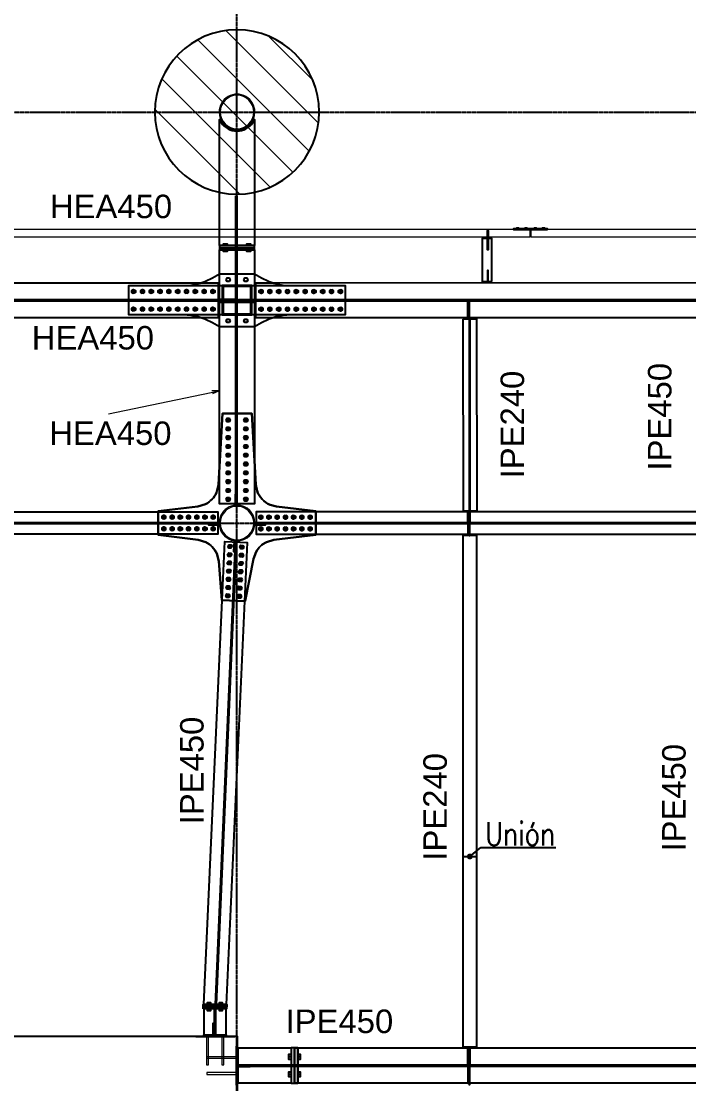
# Model space of a CAD drawing. Header units: millimetres. Extents: x -12345 to 95575, y -10691 to 31862.
# Drawn here: x 66163 to 71847, y 17225 to 26273 of the extents above; entities that cross this region are included whole.
import ezdxf
from ezdxf.enums import TextEntityAlignment as Align

# ---------------------------------------------------------------- set-up
doc = ezdxf.new("R2010")
doc.units = ezdxf.units.MM
doc.header["$LTSCALE"] = 0.9
doc.linetypes.add('DXK_LINE_DOT3', pattern=[5.9187, 2.979, -0.9799, 0.9799, -0.9799])
doc.layers.get('0').update_dxf_attribs({"color": 255})
for name, color, linetype, lineweight in [('0-1', 7, 'Continuous', 5), ('E_COLUMNAS', 1, 'Continuous', 18), ('E_COLUMNAS-1', 1, 'Continuous', 25), ('E_TEXTO', 3, 'Continuous', 9), ('HCB_VARILLA', 5, 'Continuous', 15), ('TUBO-REDONDO', 1, 'Continuous', 9)]:
    doc.layers.add(name, color=color, linetype=linetype, lineweight=lineweight)
for name, color, linetype in [('HCB-EJES', 1, 'Continuous'), ('HCB-PLATINAS', 3, 'Continuous'), ('HCB_ALMA', 252, 'Continuous'), ('HCB_PANTALLAS', 6, 'Continuous'), ('HCB_VIGAS', 4, 'Continuous'), ('UNIÒN', 6, 'Continuous')]:
    doc.layers.add(name, color=color, linetype=linetype)
doc.styles.add('CNI_COTAS', font='romans.shx', dxfattribs={"width": 0.8})
doc.styles.add('VERDANA', font='arial.ttf')
doc.dimstyles.new('UNIÒN', dxfattribs={"dimscale": 0, "dimtxt": 200, "dimasz": 60, "dimexe": 4, "dimexo": 4, "dimgap": 15, "dimtad": 1, "dimdec": 0, "dimzin": 4, "dimdsep": 46, "dimtxsty": 'CNI_COTAS', "dimcen": -0.09, "dimclrd": 6, "dimclrt": 3, "dimadec": 0, "dimazin": 0, "dimtfac": 1, "dimtdec": 0, "dimtmove": 2, "dimatfit": 0, "dimfxl": 0.05, "dimtolj": 1, "dimtzin": 0, "dimarcsym": 0})

msp = doc.modelspace()

# ---------------------------------------------------------------- hatches: boundary and pattern name
at = {"layer": 'E_COLUMNAS'}
h = msp.add_hatch(dxfattribs=at)
h.set_pattern_fill('FP_1', color=256, scale=1000, style=0, pattern_type=2)
h.set_pattern_definition([(135, (82662.1, -140662.42), (-159.09903, -159.09903), [])])
h.paths.add_polyline_path([(68000, 24800), (68091.4, 24806), (68181.2, 24823.9), (68267.9, 24853.3), (68350, 24893.8), (68426.1, 24944.7), (68495, 25005), (68555.3, 25073.9), (68606.2, 25150), (68646.7, 25232.1), (68676.1, 25318.8), (68694, 25408.6), (68700, 25500), (68694, 25591.4), (68676.1, 25681.2), (68646.7, 25767.9), (68606.2, 25850), (68555.3, 25926.1), (68495, 25995), (68426.1, 26055.3), (68350, 26106.2), (68267.9, 26146.7), (68181.2, 26176.1), (68091.4, 26194), (68000, 26200), (67908.6, 26194), (67818.8, 26176.1), (67732.1, 26146.7), (67650, 26106.2), (67573.9, 26055.3), (67505, 25995), (67444.7, 25926.1), (67393.8, 25850), (67353.3, 25767.9), (67323.9, 25681.2), (67306, 25591.4), (67300, 25500), (67306, 25408.6), (67323.9, 25318.8), (67353.3, 25232.1), (67393.8, 25150), (67444.7, 25073.9), (67505, 25005), (67573.9, 24944.7), (67650, 24893.8), (67732.1, 24853.3), (67818.8, 24823.9), (67912.6, 24805.7)])
at = {"layer": 'E_COLUMNAS-1'}
h = msp.add_hatch(dxfattribs=at)
h.set_pattern_fill('ANSI31', color=256, scale=20, style=0)
h.set_pattern_definition([(45, (-13332.36, -5955.66), (-44.90128, 44.90128), [])])
h.paths.add_polyline_path([(68125, 24022.4), (67875, 24022.4), (67875, 23772.4), (68125, 23772.4)])
h.paths.add_polyline_path([(67883, 23780.4), (67883, 24014.4), (68117, 24014.4), (68117, 23780.4)])

# ---------------------------------------------------------------- linework, layer by layer
at = {"color": 1, "linetype": 'Continuous'}
for centre, radius, start, end in [((67120, 23971.9), 11.5, 18, 198), ((67120, 23971.9), 10, 90, 270), ((67120, 23971.9), 10, 270, 90), ((67195, 23971.9), 11.5, 18, 198), ((67195, 23971.9), 10, 90, 270), ((67195, 23971.9), 10, 270, 90), ((67270, 23971.9), 11.5, 18, 198), ((67270, 23971.9), 10, 90, 270), ((67270, 23971.9), 10, 270, 90), ((67345, 23971.9), 11.5, 18, 198), ((67345, 23971.9), 10, 90, 270), ((67345, 23971.9), 10, 270, 90), ((67420, 23971.9), 11.5, 18, 198), ((67420, 23971.9), 10, 90, 270), ((67420, 23971.9), 10, 270, 90), ((67495, 23971.9), 11.5, 18, 198), ((67495, 23971.9), 10, 90, 270), ((67495, 23971.9), 10, 270, 90), ((67570, 23971.9), 11.5, 18, 198), ((67570, 23971.9), 10, 90, 270), ((67570, 23971.9), 10, 270, 90), ((67645, 23971.9), 11.5, 18, 198), ((67645, 23971.9), 10, 90, 270), ((67645, 23971.9), 10, 270, 90), ((67720, 23971.9), 11.5, 18, 198), ((67720, 23971.9), 10, 90, 270), ((67720, 23971.9), 10, 270, 90), ((67795, 23971.9), 11.5, 18, 198), ((67795, 23971.9), 10, 90, 270), ((67795, 23971.9), 10, 270, 90), ((68205, 23971.9), 11.5, 18, 198), ((68205, 23971.9), 10, 90, 270), ((68205, 23971.9), 10, 270, 90), ((68280, 23971.9), 11.5, 18, 198), ((68280, 23971.9), 10, 90, 270), ((68280, 23971.9), 10, 270, 90), ((68355, 23971.9), 11.5, 18, 198), ((68355, 23971.9), 10, 90, 270), ((68355, 23971.9), 10, 270, 90), ((68430, 23971.9), 11.5, 18, 198), ((68430, 23971.9), 10, 90, 270), ((68430, 23971.9), 10, 270, 90), ((68505, 23971.9), 11.5, 18, 198), ((68505, 23971.9), 10, 90, 270), ((68505, 23971.9), 10, 270, 90), ((68580, 23971.9), 11.5, 18, 198), ((68580, 23971.9), 10, 90, 270), ((68580, 23971.9), 10, 270, 90), ((68655, 23971.9), 11.5, 18, 198), ((68655, 23971.9), 10, 90, 270), ((68655, 23971.9), 10, 270, 90), ((68730, 23971.9), 11.5, 18, 198), ((68730, 23971.9), 10, 90, 270), ((68730, 23971.9), 10, 270, 90), ((68805, 23971.9), 11.5, 18, 198), ((68805, 23971.9), 10, 90, 270), ((68805, 23971.9), 10, 270, 90), ((68880, 23971.9), 11.5, 18, 198), ((68880, 23971.9), 10, 90, 270), ((68880, 23971.9), 10, 270, 90), ((67120, 23971.9), 11.5, 198, 18), ((67195, 23971.9), 11.5, 198, 18), ((67270, 23971.9), 11.5, 198, 18), ((67345, 23971.9), 11.5, 198, 18), ((67420, 23971.9), 11.5, 198, 18), ((67495, 23971.9), 11.5, 198, 18), ((67570, 23971.9), 11.5, 198, 18), ((67645, 23971.9), 11.5, 198, 18), ((67720, 23971.9), 11.5, 198, 18), ((67795, 23971.9), 11.5, 198, 18), ((68205, 23971.9), 11.5, 198, 18), ((68280, 23971.9), 11.5, 198, 18), ((68355, 23971.9), 11.5, 198, 18), ((68430, 23971.9), 11.5, 198, 18), ((68505, 23971.9), 11.5, 198, 18), ((68580, 23971.9), 11.5, 198, 18), ((68655, 23971.9), 11.5, 198, 18), ((68730, 23971.9), 11.5, 198, 18), ((68805, 23971.9), 11.5, 198, 18), ((68880, 23971.9), 11.5, 198, 18), ((67120, 23821.9), 11.5, 18, 198), ((67120, 23821.9), 11.5, 198, 18), ((67120, 23821.9), 10, 90, 270), ((67120, 23821.9), 10, 270, 90), ((67195, 23821.9), 11.5, 18, 198), ((67195, 23821.9), 11.5, 198, 18), ((67195, 23821.9), 10, 90, 270), ((67195, 23821.9), 10, 270, 90), ((67270, 23821.9), 11.5, 18, 198), ((67270, 23821.9), 11.5, 198, 18), ((67270, 23821.9), 10, 90, 270), ((67270, 23821.9), 10, 270, 90), ((67345, 23821.9), 11.5, 18, 198), ((67345, 23821.9), 11.5, 198, 18), ((67345, 23821.9), 10, 90, 270), ((67345, 23821.9), 10, 270, 90), ((67420, 23821.9), 11.5, 18, 198), ((67420, 23821.9), 11.5, 198, 18), ((67420, 23821.9), 10, 90, 270), ((67420, 23821.9), 10, 270, 90), ((67495, 23821.9), 11.5, 18, 198), ((67495, 23821.9), 11.5, 198, 18), ((67495, 23821.9), 10, 90, 270), ((67495, 23821.9), 10, 270, 90), ((67570, 23821.9), 11.5, 18, 198), ((67570, 23821.9), 11.5, 198, 18), ((67570, 23821.9), 10, 90, 270), ((67570, 23821.9), 10, 270, 90), ((67645, 23821.9), 11.5, 18, 198), ((67645, 23821.9), 11.5, 198, 18), ((67645, 23821.9), 10, 90, 270), ((67645, 23821.9), 10, 270, 90), ((67720, 23821.9), 11.5, 18, 198), ((67720, 23821.9), 11.5, 198, 18), ((67720, 23821.9), 10, 90, 270), ((67720, 23821.9), 10, 270, 90), ((67795, 23821.9), 11.5, 18, 198), ((67795, 23821.9), 11.5, 198, 18), ((67795, 23821.9), 10, 90, 270), ((67795, 23821.9), 10, 270, 90), ((68205, 23821.9), 11.5, 18, 198), ((68205, 23821.9), 11.5, 198, 18), ((68205, 23821.9), 10, 90, 270), ((68205, 23821.9), 10, 270, 90), ((68280, 23821.9), 11.5, 18, 198), ((68280, 23821.9), 11.5, 198, 18), ((68280, 23821.9), 10, 90, 270), ((68280, 23821.9), 10, 270, 90), ((68355, 23821.9), 11.5, 18, 198), ((68355, 23821.9), 11.5, 198, 18), ((68355, 23821.9), 10, 90, 270), ((68355, 23821.9), 10, 270, 90), ((68430, 23821.9), 11.5, 18, 198), ((68430, 23821.9), 11.5, 198, 18), ((68430, 23821.9), 10, 90, 270), ((68430, 23821.9), 10, 270, 90), ((68505, 23821.9), 11.5, 18, 198), ((68505, 23821.9), 11.5, 198, 18), ((68505, 23821.9), 10, 90, 270), ((68505, 23821.9), 10, 270, 90), ((68580, 23821.9), 11.5, 18, 198), ((68580, 23821.9), 11.5, 198, 18), ((68580, 23821.9), 10, 90, 270), ((68580, 23821.9), 10, 270, 90), ((68655, 23821.9), 11.5, 18, 198), ((68655, 23821.9), 11.5, 198, 18), ((68655, 23821.9), 10, 90, 270), ((68655, 23821.9), 10, 270, 90), ((68730, 23821.9), 11.5, 18, 198), ((68730, 23821.9), 11.5, 198, 18), ((68730, 23821.9), 10, 90, 270), ((68730, 23821.9), 10, 270, 90), ((68805, 23821.9), 11.5, 18, 198), ((68805, 23821.9), 11.5, 198, 18), ((68805, 23821.9), 10, 90, 270), ((68805, 23821.9), 10, 270, 90), ((68880, 23821.9), 11.5, 18, 198), ((68880, 23821.9), 11.5, 198, 18), ((68880, 23821.9), 10, 90, 270), ((68880, 23821.9), 10, 270, 90), ((67925, 22877.4), 11.5, 107.99998, 287.99998), ((67925, 22802.4), 11.5, 107.99998, 287.99998), ((67925, 22877.4), 10, 359.99998, 179.99998), ((67925, 22877.4), 10, 179.99998, 359.99998), ((67925, 22802.4), 10, 359.99998, 179.99998), ((67925, 22802.4), 10, 179.99998, 359.99998), ((67925, 22877.4), 11.5, 287.99998, 107.99998), ((67925, 22802.4), 11.5, 287.99998, 107.99998), ((68075, 22877.4), 11.5, 107.99998, 287.99998), ((68075, 22802.4), 11.5, 107.99998, 287.99998), ((68075, 22877.4), 10, 359.99998, 179.99998), ((68075, 22877.4), 10, 179.99998, 359.99998), ((68075, 22802.4), 10, 359.99998, 179.99998), ((68075, 22802.4), 10, 179.99998, 359.99998), ((68075, 22877.4), 11.5, 287.99998, 107.99998), ((68075, 22802.4), 11.5, 287.99998, 107.99998), ((67925, 22727.4), 11.5, 107.99998, 287.99998), ((67925, 22727.4), 10, 359.99998, 179.99998), ((67925, 22727.4), 10, 179.99998, 359.99998), ((67925, 22727.4), 11.5, 287.99998, 107.99998), ((68075, 22727.4), 11.5, 107.99998, 287.99998), ((68075, 22727.4), 10, 359.99998, 179.99998), ((68075, 22727.4), 10, 179.99998, 359.99998), ((68075, 22727.4), 11.5, 287.99998, 107.99998), ((67925, 22652.4), 11.5, 107.99998, 287.99998), ((67925, 22652.4), 10, 359.99998, 179.99998), ((67925, 22652.4), 10, 179.99998, 359.99998), ((67925, 22652.4), 11.5, 287.99998, 107.99998), ((68075, 22652.4), 11.5, 107.99998, 287.99998), ((68075, 22652.4), 10, 359.99998, 179.99998), ((68075, 22652.4), 10, 179.99998, 359.99998), ((68075, 22652.4), 11.5, 287.99998, 107.99998), ((67925, 22577.4), 11.5, 107.99998, 287.99998), ((67925, 22577.4), 10, 359.99998, 179.99998), ((67925, 22577.4), 10, 179.99998, 359.99998), ((67925, 22577.4), 11.5, 287.99998, 107.99998), ((68075, 22577.4), 11.5, 107.99998, 287.99998), ((68075, 22577.4), 10, 359.99998, 179.99998), ((68075, 22577.4), 10, 179.99998, 359.99998), ((68075, 22577.4), 11.5, 287.99998, 107.99998), ((67925, 22502.4), 11.5, 107.99998, 287.99998), ((67925, 22502.4), 10, 359.99998, 179.99998), ((67925, 22502.4), 10, 179.99998, 359.99998), ((67925, 22502.4), 11.5, 287.99998, 107.99998), ((68075, 22502.4), 11.5, 107.99998, 287.99998), ((68075, 22502.4), 10, 359.99998, 179.99998), ((68075, 22502.4), 10, 179.99998, 359.99998), ((68075, 22502.4), 11.5, 287.99998, 107.99998), ((67925, 22427.4), 11.5, 107.99998, 287.99998), ((67925, 22352.4), 11.5, 107.99998, 287.99998), ((67925, 22427.4), 10, 359.99998, 179.99998), ((67925, 22427.4), 10, 179.99998, 359.99998), ((67925, 22352.4), 10, 359.99998, 179.99998), ((67925, 22352.4), 10, 179.99998, 359.99998), ((67925, 22427.4), 11.5, 287.99998, 107.99998), ((67925, 22352.4), 11.5, 287.99998, 107.99998), ((68075, 22427.4), 11.5, 107.99998, 287.99998), ((68075, 22352.4), 11.5, 107.99998, 287.99998), ((68075, 22427.4), 10, 359.99998, 179.99998), ((68075, 22427.4), 10, 179.99998, 359.99998), ((68075, 22352.4), 10, 359.99998, 179.99998), ((68075, 22352.4), 10, 179.99998, 359.99998), ((68075, 22427.4), 11.5, 287.99998, 107.99998), ((68075, 22352.4), 11.5, 287.99998, 107.99998), ((67925, 22277.4), 11.5, 107.99998, 287.99998), ((67925, 22277.4), 10, 359.99998, 179.99998), ((67925, 22277.4), 10, 179.99998, 359.99998), ((67925, 22277.4), 11.5, 287.99998, 107.99998), ((68075, 22277.4), 11.5, 107.99998, 287.99998), ((68075, 22277.4), 10, 359.99998, 179.99998), ((68075, 22277.4), 10, 179.99998, 359.99998), ((68075, 22277.4), 11.5, 287.99998, 107.99998), ((67925, 22202.4), 11.5, 107.99998, 287.99998), ((67925, 22202.4), 10, 359.99998, 179.99998), ((67925, 22202.4), 10, 179.99998, 359.99998), ((67925, 22202.4), 11.5, 287.99998, 107.99998), ((68075, 22202.4), 11.5, 107.99998, 287.99998), ((68075, 22202.4), 10, 359.99998, 179.99998), ((68075, 22202.4), 10, 179.99998, 359.99998), ((68075, 22202.4), 11.5, 287.99998, 107.99998), ((67377.5, 22049.9), 11.5, 18, 198), ((67377.5, 22049.9), 11.5, 198, 18), ((67377.5, 22049.9), 10, 90, 270), ((67377.5, 22049.9), 10, 270, 90), ((67447.5, 22049.9), 11.5, 18, 198), ((67447.5, 22049.9), 11.5, 198, 18), ((67447.5, 22049.9), 10, 90, 270), ((67447.5, 22049.9), 10, 270, 90), ((67517.5, 22049.9), 11.5, 18, 198), ((67517.5, 22049.9), 11.5, 198, 18), ((67517.5, 22049.9), 10, 90, 270), ((67517.5, 22049.9), 10, 270, 90), ((67587.5, 22049.9), 11.5, 18, 198), ((67587.5, 22049.9), 11.5, 198, 18), ((67587.5, 22049.9), 10, 90, 270), ((67587.5, 22049.9), 10, 270, 90), ((67657.5, 22049.9), 11.5, 18, 198), ((67657.5, 22049.9), 11.5, 198, 18), ((67657.5, 22049.9), 10, 90, 270), ((67657.5, 22049.9), 10, 270, 90), ((67727.5, 22049.9), 11.5, 18, 198), ((67727.5, 22049.9), 11.5, 198, 18), ((67727.5, 22049.9), 10, 90, 270), ((67727.5, 22049.9), 10, 270, 90), ((67797.5, 22049.9), 11.5, 18, 198), ((67797.5, 22049.9), 11.5, 198, 18), ((67797.5, 22049.9), 10, 90, 270), ((67797.5, 22049.9), 10, 270, 90), ((68202.5, 22050), 11.5, 18, 198), ((68202.5, 22050), 11.5, 198, 18), ((68202.5, 22050), 10, 90, 270), ((68202.5, 22050), 10, 270, 90), ((68272.5, 22050), 11.5, 18, 198), ((68272.5, 22050), 11.5, 198, 18), ((68272.5, 22050), 10, 90, 270), ((68272.5, 22050), 10, 270, 90), ((68342.5, 22050), 11.5, 18, 198), ((68342.5, 22050), 11.5, 198, 18), ((68342.5, 22050), 10, 90, 270), ((68342.5, 22050), 10, 270, 90), ((68412.5, 22050), 11.5, 18, 198), ((68412.5, 22050), 11.5, 198, 18), ((68412.5, 22050), 10, 90, 270), ((68412.5, 22050), 10, 270, 90), ((68482.5, 22050), 11.5, 18, 198), ((68482.5, 22050), 11.5, 198, 18), ((68482.5, 22050), 10, 90, 270), ((68482.5, 22050), 10, 270, 90), ((68552.5, 22050), 11.5, 18, 198), ((68552.5, 22050), 11.5, 198, 18), ((68552.5, 22050), 10, 90, 270), ((68552.5, 22050), 10, 270, 90), ((68622.5, 22050), 11.5, 18, 198), ((68622.5, 22050), 11.5, 198, 18), ((68622.5, 22050), 10, 90, 270), ((68622.5, 22050), 10, 270, 90), ((67377.5, 21949.9), 11.5, 18, 198), ((67377.5, 21949.9), 11.5, 198, 18), ((67377.5, 21949.9), 10, 90, 270), ((67377.5, 21949.9), 10, 270, 90), ((67447.5, 21949.9), 11.5, 18, 198), ((67447.5, 21949.9), 11.5, 198, 18), ((67447.5, 21949.9), 10, 90, 270), ((67447.5, 21949.9), 10, 270, 90), ((67517.5, 21949.9), 11.5, 18, 198), ((67517.5, 21949.9), 11.5, 198, 18), ((67517.5, 21949.9), 10, 90, 270), ((67517.5, 21949.9), 10, 270, 90), ((67587.5, 21949.9), 11.5, 18, 198), ((67587.5, 21949.9), 11.5, 198, 18), ((67587.5, 21949.9), 10, 90, 270), ((67587.5, 21949.9), 10, 270, 90), ((67657.5, 21949.9), 11.5, 18, 198), ((67657.5, 21949.9), 11.5, 198, 18), ((67657.5, 21949.9), 10, 90, 270), ((67657.5, 21949.9), 10, 270, 90), ((67727.5, 21949.9), 11.5, 18, 198), ((67727.5, 21949.9), 11.5, 198, 18), ((67727.5, 21949.9), 10, 90, 270), ((67727.5, 21949.9), 10, 270, 90), ((67797.5, 21949.9), 11.5, 18, 198), ((67797.5, 21949.9), 11.5, 198, 18), ((67797.5, 21949.9), 10, 90, 270), ((67797.5, 21949.9), 10, 270, 90), ((68202.5, 21950), 11.5, 18, 198), ((68202.5, 21950), 11.5, 198, 18), ((68202.5, 21950), 10, 90, 270), ((68202.5, 21950), 10, 270, 90), ((68272.5, 21950), 11.5, 18, 198), ((68272.5, 21950), 11.5, 198, 18), ((68272.5, 21950), 10, 90, 270), ((68272.5, 21950), 10, 270, 90), ((68342.5, 21950), 11.5, 18, 198), ((68342.5, 21950), 11.5, 198, 18), ((68342.5, 21950), 10, 90, 270), ((68342.5, 21950), 10, 270, 90), ((68412.5, 21950), 11.5, 18, 198), ((68412.5, 21950), 11.5, 198, 18), ((68412.5, 21950), 10, 90, 270), ((68412.5, 21950), 10, 270, 90), ((68482.5, 21950), 11.5, 18, 198), ((68482.5, 21950), 11.5, 198, 18), ((68482.5, 21950), 10, 90, 270), ((68482.5, 21950), 10, 270, 90), ((68552.5, 21950), 11.5, 18, 198), ((68552.5, 21950), 11.5, 198, 18), ((68552.5, 21950), 10, 90, 270), ((68552.5, 21950), 10, 270, 90), ((68622.5, 21950), 11.5, 18, 198), ((68622.5, 21950), 11.5, 198, 18), ((68622.5, 21950), 10, 90, 270), ((68622.5, 21950), 10, 270, 90), ((67940.8, 21800), 11, 105.37381, 285.37381), ((67940.8, 21800), 10, 357.37381, 177.37381), ((67940.8, 21800), 11, 285.37381, 105.37381), ((68040.7, 21795.5), 11, 105.37381, 285.37381), ((68040.7, 21795.5), 11, 285.37381, 105.37381), ((67937.6, 21730.1), 11, 105.37381, 285.37381), ((67937.6, 21730.1), 10, 357.37381, 177.37381), ((67937.6, 21730.1), 10, 177.37381, 357.37381), ((67940.8, 21800), 10, 177.37381, 357.37381), ((67937.6, 21730.1), 11, 285.37381, 105.37381), ((68037.5, 21725.5), 11, 105.37381, 285.37381), ((68037.5, 21725.5), 10, 357.37381, 177.37381), ((68037.5, 21725.5), 10, 177.37381, 357.37381), ((68040.7, 21795.5), 10, 357.37381, 177.37381), ((68040.7, 21795.5), 10, 177.37381, 357.37381), ((68037.5, 21725.5), 11, 285.37381, 105.37381), ((67934.4, 21660.2), 11, 105.37381, 285.37381), ((67934.4, 21660.2), 10, 357.37381, 177.37381), ((67934.4, 21660.2), 10, 177.37381, 357.37381), ((67934.4, 21660.2), 11, 285.37381, 105.37381), ((68034.3, 21655.6), 11, 105.37381, 285.37381), ((68034.3, 21655.6), 10, 357.37381, 177.37381), ((68034.3, 21655.6), 10, 177.37381, 357.37381), ((68034.3, 21655.6), 11, 285.37381, 105.37381), ((67931.2, 21590.3), 11, 105.37381, 285.37381), ((67931.2, 21590.3), 10, 357.37381, 177.37381), ((67931.2, 21590.3), 10, 177.37381, 357.37381), ((67931.2, 21590.3), 11, 285.37381, 105.37381), ((68031.1, 21585.7), 11, 105.37381, 285.37381), ((68031.1, 21585.7), 10, 357.37381, 177.37381), ((68031.1, 21585.7), 10, 177.37381, 357.37381), ((68031.1, 21585.7), 11, 285.37381, 105.37381), ((67924.8, 21450.4), 11, 105.37381, 285.37381), ((67924.8, 21450.4), 10, 357.37381, 177.37381), ((67924.8, 21450.4), 10, 177.37381, 357.37381), ((67928, 21520.3), 11, 105.37381, 285.37381), ((67928, 21520.3), 10, 357.37381, 177.37381), ((67928, 21520.3), 10, 177.37381, 357.37381), ((67924.8, 21450.4), 11, 285.37381, 105.37381), ((67928, 21520.3), 11, 285.37381, 105.37381), ((68024.7, 21445.8), 11, 105.37381, 285.37381), ((68024.7, 21445.8), 10, 357.37381, 177.37381), ((68024.7, 21445.8), 10, 177.37381, 357.37381), ((68027.9, 21515.8), 11, 105.37381, 285.37381), ((68027.9, 21515.8), 10, 357.37381, 177.37381), ((68027.9, 21515.8), 10, 177.37381, 357.37381), ((68024.7, 21445.8), 11, 285.37381, 105.37381), ((68027.9, 21515.8), 11, 285.37381, 105.37381), ((67921.6, 21380.5), 11, 105.37381, 285.37381), ((67921.6, 21380.5), 10, 357.37381, 177.37381), ((67921.6, 21380.5), 10, 177.37381, 357.37381), ((67921.6, 21380.5), 11, 285.37381, 105.37381), ((68021.5, 21375.9), 11, 105.37381, 285.37381), ((68021.5, 21375.9), 10, 357.37381, 177.37381), ((68021.5, 21375.9), 10, 177.37381, 357.37381), ((68021.5, 21375.9), 11, 285.37381, 105.37381)]:
    msp.add_arc(centre, radius, start, end, dxfattribs=at)
at = {"layer": '0-1', "color": 8}
for p, q in [((67850, 24498.6), (65620.2, 24498.6)), ((67850, 24433.6), (65620.2, 24433.6)), ((68000, 24498.6), (67850, 24498.6)), ((68000, 24433.6), (67850, 24433.6)), ((68150, 24498.6), (68000, 24498.6)), ((68150, 24433.6), (68000, 24433.6)), ((70495, 24498.6), (68150, 24498.6)), ((70495, 24433.6), (68150, 24433.6)), ((70495, 24433.6), (70495, 24498.6)), ((82495, 24498.6), (70505, 24498.6)), ((70505, 24433.6), (70505, 24498.6)), ((82495, 24433.6), (70505, 24433.6))]:
    msp.add_line(p, q, dxfattribs=at)
at = {"layer": 'E_COLUMNAS', "linetype": 'Continuous'}
for points in [[(67847.7, 25499.9, 1), (68152.7, 25500.1, 1)], [(67857.7, 25500.1, 1), (68142.7, 25500, 1)]]:
    msp.add_lwpolyline(points, format="xyb", close=True, dxfattribs=at)
at = {"layer": 'E_COLUMNAS-1'}
msp.add_lwpolyline([(67300, 25500, 1), (68700, 25500, 1)], format="xyb", close=True, dxfattribs=at)
at = {"layer": 'E_TEXTO', "color": 4}
for p, q in [((66907.2, 22929.1), (67848.5, 23125.4)), ((67848.5, 23125.4), (67785.4, 23125.4)), ((67848.5, 23125.4), (67790.6, 23100.1))]:
    msp.add_line(p, q, dxfattribs=at)
at = {"layer": 'HCB-EJES', "linetype": 'DXK_LINE_DOT3'}
for p, q in [((68000, -3906.8), (68000, 29407)), ((-10844.5, 25500), (94075, 25500)), ((-6888.4, 23900.1), (90118.8, 23900.1)), ((-6888.4, 22000), (90118.8, 22000))]:
    msp.add_line(p, q, dxfattribs=at)
msp.add_lwpolyline([(70546.8, 17380), (89199.8, 17380), (90118.8, 18299)], dxfattribs=at)
at = {"layer": 'HCB-PLATINAS'}
for points in [[(67807, 17630.1), (67797, 17630.3), (67797, 17740.1), (67807, 17740.1)], [(67983, 17624.3), (67652.5, 17624.3), (67652.2, 17630.3), (67982.7, 17630.3)], [(67994.2, 17545.5), (67994.2, 17215.3), (68000.2, 17215.3), (68000.2, 17545.4)], [(68110.7, 17374.4), (68110.7, 17368.4), (68000.2, 17368.4), (68000.2, 17374.4)]]:
    msp.add_lwpolyline(points, close=True, dxfattribs=at)
at = {"layer": 'HCB_ALMA'}
for p, q in [((67990.7, 22172.4), (67990.7, 24787.2)), ((68002.2, 22172.4), (68002.2, 24787.2)), ((59625.5, 23902.6), (67846.4, 23902.6)), ((59625.5, 23891.1), (67846.4, 23891.1)), ((68146.4, 23902.6), (76337.5, 23902.6)), ((68146.4, 23891.1), (76337.5, 23891.1)), ((69979.1, 22012), (69979.1, 23734.1)), ((69985.3, 22012), (69985.3, 23734.2)), ((59661.6, 22004.7), (67831.4, 22004.6)), ((59661.6, 21995.3), (67831.4, 21995.3)), ((67482.8, 22004.7), (67831.4, 22004.7)), ((67482.8, 21995.3), (67831.4, 21995.3)), ((68161.5, 22004.7), (75458, 22004.6)), ((68161.5, 21995.3), (75458, 21995.3)), ((67984.4, 21831), (67814.4, 17899.7)), ((67993.8, 21830.6), (67823.8, 17899.7)), ((67807, 17861.7), (67807, 17624.3)), ((67816.4, 17861.7), (67816.4, 17624.3)), ((68000, 17385.9), (73080.5, 17385.9)), ((68000, 17374.4), (73080.5, 17374.4))]:
    msp.add_line(p, q, dxfattribs=at)
at = {"layer": 'HCB_PANTALLAS'}
msp.add_lwpolyline([(68000.1, 7870.3), (59500.1, 7870.3), (59500.1, 8370.3), (63900.2, 8370.3), (63900.2, 17130.3), (59500.1, 17130.3), (59500.1, 17630.3), (68000.1, 17630.3), (68000.1, 17130.3), (64300.2, 17130.3), (64300.2, 8370.3), (68000.1, 8370.3)], close=True, dxfattribs=at)
at = {"layer": 'HCB_VARILLA', "color": 5}
for p, q in [((67749.6, 17385.9), (67757.6, 17385.9)), ((67879.6, 17385.9), (67887.6, 17385.9))]:
    msp.add_line(p, q, dxfattribs=at)
for points in [[(67753.4, 17622.8), (67749.7, 17624.3), (67746.1, 17622.8), (67744.1, 17622), (67741.7, 17616.3), (67741.7, 17578.8), (67741.6, 17385.9), (67757.6, 17385.9), (67757.7, 17578.8), (67757.7, 17616.3), (67755.4, 17622)], [(67883.4, 17622.8), (67879.7, 17624.3), (67876.1, 17622.8), (67874.1, 17621.9), (67871.7, 17616.3), (67871.7, 17578.8), (67871.6, 17385.9), (67887.6, 17385.9), (67887.7, 17578.8), (67887.7, 17616.3), (67885.4, 17621.9)], [(67992.7, 17451.7), (67994.2, 17448.1), (67992.7, 17444.5), (67991.9, 17442.5), (67986.2, 17440.1), (67948.7, 17440.1), (67744.2, 17440), (67744.2, 17456), (67948.7, 17456.1), (67986.2, 17456.1), (67991.9, 17453.8)], [(67992.7, 17309.1), (67994.2, 17312.7), (67992.7, 17316.3), (67991.9, 17318.3), (67986.2, 17320.7), (67948.7, 17320.7), (67744.2, 17320.8), (67744.2, 17304.8), (67948.7, 17304.7), (67986.2, 17304.7), (67991.9, 17307)]]:
    msp.add_lwpolyline(points, close=True, dxfattribs=at)
at = {"layer": 'HCB_VIGAS'}
for p, q in [((70132.5, 24481.1), (70138.5, 24481.1)), ((70132.5, 24433.6), (70138.5, 24433.6)), ((70384.8, 24504.6), (70384.8, 24512.5)), ((70395.2, 24504.6), (70395.2, 24512.5)), ((70454.8, 24504.6), (70454.8, 24512.5)), ((70465.2, 24504.6), (70465.2, 24512.5)), ((70534.8, 24504.6), (70534.8, 24512.5)), ((70545.2, 24504.6), (70545.2, 24512.5)), ((70604.8, 24504.6), (70604.8, 24512.5)), ((70615.2, 24504.6), (70615.2, 24512.5)), ((67900, 24363.3), (67900, 24376.5)), ((68100, 24363.3), (68100, 24376.5)), ((70132.5, 24421.1), (70138.5, 24421.1)), ((70132.5, 24341.1), (70138.5, 24341.1)), ((67900, 24312.1), (67900, 24325.3)), ((68100, 24312.1), (68100, 24325.3)), ((70132.5, 24066.9), (70138.5, 24066.9)), ((67762.4, 17899.7), (67762.4, 17912.9)), ((67762.4, 17848.5), (67762.4, 17861.7)), ((67862.4, 17899.7), (67862.4, 17912.9)), ((67862.4, 17848.5), (67862.4, 17861.7)), ((68462, 17522.8), (68462, 17237.5)), ((68519, 17523.6), (68519, 17238.6)), ((68462, 17455.1), (68442.2, 17455.1)), ((68538.8, 17455.1), (68519, 17455.1)), ((68462, 17305.1), (68442.2, 17305.1)), ((68538.8, 17305.1), (68519, 17305.1)), ((69972.9, 17230.1), (69978.9, 17230.1))]:
    msp.add_line(p, q, dxfattribs=at)
msp.add_lwpolyline([(68150.1, 25437.8), (68150, 25437.8), (68150, 25437.6), (68150, 25437.8), (68144.2, 25426.9), (68135.1, 25409.7), (68143.5, 25425.4), (68150.1, 25437.8), (68150.1, 24816.5), (68150, 24363.3), (67850, 24363.3), (67850, 24816.5), (67850, 25437.8), (67855.8, 25426.9), (67864.9, 25409.7, 0.534511), (68135.1, 25409.7)], format="xyb", dxfattribs=at)
for points in [[(68000, 24433.6), (68000, 24498.6)], [(70132.5, 24433.6), (70132.5, 24491.1), (70138.5, 24491.1), (70138.5, 24433.6), (70138.5, 24423.6), (70138.5, 24326.1), (70132.5, 24326.1), (70132.5, 24423.6)], [(70645, 24498.6), (70645, 24504.6), (70355, 24504.6), (70355, 24498.6), (70495, 24498.6), (70505, 24498.6)], [(68150, 24363.3), (67850, 24363.3), (67850, 24344.3), (68150, 24344.3)], [(68150, 24344.3), (67850, 24344.3), (67850, 24325.3), (68150, 24325.3)], [(70171, 24056.9), (70171, 24423.6), (70089, 24423.6), (70089, 24056.9)], [(67850, 24121.9), (67850, 24325.3), (68150, 24325.3), (68150, 24121.9), (68150, 23671.9), (68150, 22515), (68150, 22162.4), (67850, 22162.4), (67850, 22463.5), (67850, 23671.9)], [(67907.7, 24071.9), (67916.3, 24086.9), (67933.7, 24086.9), (67942.3, 24071.9), (67933.7, 24056.9), (67916.3, 24056.9)], [(68057.7, 24071.9), (68066.3, 24086.9), (68083.7, 24086.9), (68092.3, 24071.9), (68083.7, 24056.9), (68066.3, 24056.9)], [(65500, 23999.6), (65500, 24046.9), (67695.1, 24046.9), (67840, 24046.9), (67840, 23746.9), (67695.1, 23746.9), (65500, 23746.9), (65500, 23794.1)], [(67120, 23954.6), (67105, 23963.2), (67105, 23980.5), (67120, 23989.2), (67135, 23980.5), (67135, 23963.2)], [(67195, 23954.6), (67180, 23963.2), (67180, 23980.5), (67195, 23989.2), (67210, 23980.5), (67210, 23963.2)], [(67270, 23954.6), (67255, 23963.2), (67255, 23980.5), (67270, 23989.2), (67285, 23980.5), (67285, 23963.2)], [(67345, 23954.6), (67330, 23963.2), (67330, 23980.5), (67345, 23989.2), (67360, 23980.5), (67360, 23963.2)], [(67420, 23954.6), (67405, 23963.2), (67405, 23980.5), (67420, 23989.2), (67435, 23980.5), (67435, 23963.2)], [(67495, 23954.6), (67480, 23963.2), (67480, 23980.5), (67495, 23989.2), (67510, 23980.5), (67510, 23963.2)], [(67570, 23954.6), (67555, 23963.2), (67555, 23980.5), (67570, 23989.2), (67585, 23980.5), (67585, 23963.2)], [(67645, 23954.6), (67630, 23963.2), (67630, 23980.5), (67645, 23989.2), (67660, 23980.5), (67660, 23963.2)], [(67720, 23954.6), (67705, 23963.2), (67705, 23980.5), (67720, 23989.2), (67735, 23980.5), (67735, 23963.2)], [(67795, 23954.6), (67780, 23963.2), (67780, 23980.5), (67795, 23989.2), (67810, 23980.5), (67810, 23963.2)], [(67875, 23772.4), (68125, 23772.4), (68125, 24022.4), (67875, 24022.4)], [(67883, 23780.4), (68117, 23780.4), (68117, 24014.4), (67883, 24014.4)], [(76337.5, 23747), (75992.4, 23747), (72070.2, 23747), (71870.2, 23747), (68304.9, 23746.9), (68160, 23746.9), (68160, 24046.9), (68304.9, 24046.9), (72004.7, 24047), (72070.2, 24047), (76030, 24047), (76337.5, 24047)], [(68205, 23989.2), (68220, 23980.5), (68220, 23963.2), (68205, 23954.6), (68190, 23963.2), (68190, 23980.5)], [(68280, 23989.2), (68295, 23980.5), (68295, 23963.2), (68280, 23954.6), (68265, 23963.2), (68265, 23980.5)], [(68355, 23989.2), (68370, 23980.5), (68370, 23963.2), (68355, 23954.6), (68340, 23963.2), (68340, 23980.5)], [(68430, 23989.2), (68445, 23980.5), (68445, 23963.2), (68430, 23954.6), (68415, 23963.2), (68415, 23980.5)], [(68505, 23989.2), (68520, 23980.5), (68520, 23963.2), (68505, 23954.6), (68490, 23963.2), (68490, 23980.5)], [(68580, 23989.2), (68595, 23980.5), (68595, 23963.2), (68580, 23954.6), (68565, 23963.2), (68565, 23980.5)], [(68655, 23989.2), (68670, 23980.5), (68670, 23963.2), (68655, 23954.6), (68640, 23963.2), (68640, 23980.5)], [(68730, 23989.2), (68745, 23980.5), (68745, 23963.2), (68730, 23954.6), (68715, 23963.2), (68715, 23980.5)], [(68805, 23989.2), (68820, 23980.5), (68820, 23963.2), (68805, 23954.6), (68790, 23963.2), (68790, 23980.5)], [(68880, 23989.2), (68895, 23980.5), (68895, 23963.2), (68880, 23954.6), (68865, 23963.2), (68865, 23980.5)], [(67990.7, 23881.1), (67990.7, 23891.1), (67850, 23891.1), (67850, 23881.1)], [(68002.2, 23891.1), (68002.2, 23881.1), (68150, 23881.1), (68150, 23891.1)], [(69962.5, 23746.9), (69972.5, 23746.9), (69972.5, 23891.1), (69962.5, 23891.1)], [(67120, 23804.6), (67105, 23813.2), (67105, 23830.5), (67120, 23839.2), (67135, 23830.5), (67135, 23813.2)], [(67195, 23804.6), (67180, 23813.2), (67180, 23830.5), (67195, 23839.2), (67210, 23830.5), (67210, 23813.2)], [(67270, 23804.6), (67255, 23813.2), (67255, 23830.5), (67270, 23839.2), (67285, 23830.5), (67285, 23813.2)], [(67345, 23804.6), (67330, 23813.2), (67330, 23830.5), (67345, 23839.2), (67360, 23830.5), (67360, 23813.2)], [(67420, 23804.6), (67405, 23813.2), (67405, 23830.5), (67420, 23839.2), (67435, 23830.5), (67435, 23813.2)], [(67495, 23804.6), (67480, 23813.2), (67480, 23830.5), (67495, 23839.2), (67510, 23830.5), (67510, 23813.2)], [(67570, 23804.6), (67555, 23813.2), (67555, 23830.5), (67570, 23839.2), (67585, 23830.5), (67585, 23813.2)], [(67645, 23804.6), (67630, 23813.2), (67630, 23830.5), (67645, 23839.2), (67660, 23830.5), (67660, 23813.2)], [(67720, 23804.6), (67705, 23813.2), (67705, 23830.5), (67720, 23839.2), (67735, 23830.5), (67735, 23813.2)], [(67795, 23804.6), (67780, 23813.2), (67780, 23830.5), (67795, 23839.2), (67810, 23830.5), (67810, 23813.2)], [(68205, 23839.2), (68220, 23830.5), (68220, 23813.2), (68205, 23804.6), (68190, 23813.2), (68190, 23830.5)], [(68280, 23839.2), (68295, 23830.5), (68295, 23813.2), (68280, 23804.6), (68265, 23813.2), (68265, 23830.5)], [(68355, 23839.2), (68370, 23830.5), (68370, 23813.2), (68355, 23804.6), (68340, 23813.2), (68340, 23830.5)], [(68430, 23839.2), (68445, 23830.5), (68445, 23813.2), (68430, 23804.6), (68415, 23813.2), (68415, 23830.5)], [(68505, 23839.2), (68520, 23830.5), (68520, 23813.2), (68505, 23804.6), (68490, 23813.2), (68490, 23830.5)], [(68580, 23839.2), (68595, 23830.5), (68595, 23813.2), (68580, 23804.6), (68565, 23813.2), (68565, 23830.5)], [(68655, 23839.2), (68670, 23830.5), (68670, 23813.2), (68655, 23804.6), (68640, 23813.2), (68640, 23830.5)], [(68730, 23839.2), (68745, 23830.5), (68745, 23813.2), (68730, 23804.6), (68715, 23813.2), (68715, 23830.5)], [(68805, 23839.2), (68820, 23830.5), (68820, 23813.2), (68805, 23804.6), (68790, 23813.2), (68790, 23830.5)], [(68880, 23839.2), (68895, 23830.5), (68895, 23813.2), (68880, 23804.6), (68865, 23813.2), (68865, 23830.5)], [(69972.5, 23736.9), (69979.6, 23736.9), (69979.6, 23881.1), (69972.5, 23881.1)], [(67942.3, 23721.9), (67933.7, 23706.9), (67916.3, 23706.9), (67907.7, 23721.9), (67916.3, 23736.9), (67933.7, 23736.9)], [(68092.3, 23721.9), (68083.7, 23706.9), (68066.3, 23706.9), (68057.7, 23721.9), (68066.3, 23736.9), (68083.7, 23736.9)], [(69922.5, 23736.9), (69925.6, 22105), (70045.6, 22105), (70042.5, 23736.9)], [(67907.7, 22877.4), (67916.3, 22892.4), (67933.7, 22892.4), (67942.3, 22877.4), (67933.7, 22862.4), (67916.3, 22862.4)], [(68057.7, 22877.4), (68066.3, 22892.4), (68083.7, 22892.4), (68092.3, 22877.4), (68083.7, 22862.4), (68066.3, 22862.4)], [(67907.7, 22802.4), (67916.3, 22817.4), (67933.7, 22817.4), (67942.3, 22802.4), (67933.7, 22787.4), (67916.3, 22787.4)], [(68057.7, 22802.4), (68066.3, 22817.4), (68083.7, 22817.4), (68092.3, 22802.4), (68083.7, 22787.4), (68066.3, 22787.4)], [(67907.7, 22727.4), (67916.3, 22742.4), (67933.7, 22742.4), (67942.3, 22727.4), (67933.7, 22712.4), (67916.3, 22712.4)], [(68057.7, 22727.4), (68066.3, 22742.4), (68083.7, 22742.4), (68092.3, 22727.4), (68083.7, 22712.4), (68066.3, 22712.4)], [(67907.7, 22652.4), (67916.3, 22667.4), (67933.7, 22667.4), (67942.3, 22652.4), (67933.7, 22637.4), (67916.3, 22637.4)], [(68057.7, 22652.4), (68066.3, 22667.4), (68083.7, 22667.4), (68092.3, 22652.4), (68083.7, 22637.4), (68066.3, 22637.4)], [(67907.7, 22577.4), (67916.3, 22592.4), (67933.7, 22592.4), (67942.3, 22577.4), (67933.7, 22562.4), (67916.3, 22562.4)], [(68057.7, 22577.4), (68066.3, 22592.4), (68083.7, 22592.4), (68092.3, 22577.4), (68083.7, 22562.4), (68066.3, 22562.4)], [(67907.7, 22502.4), (67916.3, 22517.4), (67933.7, 22517.4), (67942.3, 22502.4), (67933.7, 22487.4), (67916.3, 22487.4)], [(67907.7, 22427.4), (67916.3, 22442.4), (67933.7, 22442.4), (67942.3, 22427.4), (67933.7, 22412.4), (67916.3, 22412.4)], [(68057.7, 22502.4), (68066.3, 22517.4), (68083.7, 22517.4), (68092.3, 22502.4), (68083.7, 22487.4), (68066.3, 22487.4)], [(68057.7, 22427.4), (68066.3, 22442.4), (68083.7, 22442.4), (68092.3, 22427.4), (68083.7, 22412.4), (68066.3, 22412.4)], [(67907.7, 22352.4), (67916.3, 22367.4), (67933.7, 22367.4), (67942.3, 22352.4), (67933.7, 22337.4), (67916.3, 22337.4)], [(68057.7, 22352.4), (68066.3, 22367.4), (68083.7, 22367.4), (68092.3, 22352.4), (68083.7, 22337.4), (68066.3, 22337.4)], [(67907.7, 22277.4), (67916.3, 22292.4), (67933.7, 22292.4), (67942.3, 22277.4), (67933.7, 22262.4), (67916.3, 22262.4)], [(68057.7, 22277.4), (68066.3, 22292.4), (68083.7, 22292.4), (68092.3, 22277.4), (68083.7, 22262.4), (68066.3, 22262.4)], [(67907.7, 22202.4), (67916.3, 22217.4), (67933.7, 22217.4), (67942.3, 22202.4), (67933.7, 22187.4), (67916.3, 22187.4)], [(67994.3, 22152.4), (67994.3, 22242.4), (67984.3, 22242.4), (67984.3, 22152.4)], [(68057.7, 22202.4), (68066.3, 22217.4), (68083.7, 22217.4), (68092.3, 22202.4), (68083.7, 22187.4), (68066.3, 22187.4)], [(67327.5, 22095), (67837.5, 22095), (67837.5, 21905), (67327.5, 21905), (60172.5, 21905), (59672.5, 21905), (59672.5, 22095), (60172.5, 22095)], [(75409.3, 22095), (74909.3, 22095), (72070.2, 22095), (71870.2, 22095), (68672.5, 22095), (68162.5, 22095), (68162.5, 21905), (68672.5, 21905), (71870.2, 21905), (72070.2, 21905), (74909.3, 21905), (75409.3, 21905)], [(69965.3, 22095), (69975.3, 22095), (69975.3, 22004.7), (69965.3, 22004.7)], [(69975.3, 22105), (69982.4, 22105), (69982.4, 22014.7), (69975.3, 22014.7)], [(67377.5, 22032.6), (67362.5, 22041.2), (67362.5, 22058.6), (67377.5, 22067.2), (67392.5, 22058.6), (67392.5, 22041.2)], [(67447.5, 22032.6), (67432.5, 22041.2), (67432.5, 22058.6), (67447.5, 22067.2), (67462.5, 22058.6), (67462.5, 22041.2)], [(67517.5, 22032.6), (67502.5, 22041.2), (67502.5, 22058.6), (67517.5, 22067.2), (67532.5, 22058.6), (67532.5, 22041.2)], [(67587.5, 22032.6), (67572.5, 22041.2), (67572.5, 22058.6), (67587.5, 22067.2), (67602.5, 22058.6), (67602.5, 22041.2)], [(67657.5, 22032.6), (67642.5, 22041.2), (67642.5, 22058.6), (67657.5, 22067.2), (67672.5, 22058.6), (67672.5, 22041.2)], [(67727.5, 22032.6), (67712.5, 22041.2), (67712.5, 22058.6), (67727.5, 22067.2), (67742.5, 22058.6), (67742.5, 22041.2)], [(67847.5, 21995.3), (67757.5, 21995.3), (67757.5, 21985.3), (67847.5, 21985.3)], [(67797.5, 22032.6), (67782.5, 22041.2), (67782.5, 22058.6), (67797.5, 22067.2), (67812.5, 22058.6), (67812.5, 22041.2)], [(68152.5, 21985.3), (68242.5, 21985.3), (68242.5, 21995.3), (68152.5, 21995.3)], [(68202.5, 22067.3), (68217.5, 22058.7), (68217.5, 22041.3), (68202.5, 22032.7), (68187.5, 22041.3), (68187.5, 22058.7)], [(68272.5, 22067.3), (68287.5, 22058.7), (68287.5, 22041.3), (68272.5, 22032.7), (68257.5, 22041.3), (68257.5, 22058.7)], [(68342.5, 22067.3), (68357.5, 22058.7), (68357.5, 22041.3), (68342.5, 22032.7), (68327.5, 22041.3), (68327.5, 22058.7)], [(68412.5, 22067.3), (68427.5, 22058.7), (68427.5, 22041.3), (68412.5, 22032.7), (68397.5, 22041.3), (68397.5, 22058.7)], [(68482.5, 22067.3), (68497.5, 22058.7), (68497.5, 22041.3), (68482.5, 22032.7), (68467.5, 22041.3), (68467.5, 22058.7)], [(68552.5, 22067.3), (68567.5, 22058.7), (68567.5, 22041.3), (68552.5, 22032.7), (68537.5, 22041.3), (68537.5, 22058.7)], [(68622.5, 22067.3), (68637.5, 22058.7), (68637.5, 22041.3), (68622.5, 22032.7), (68607.5, 22041.3), (68607.5, 22058.7)], [(69966, 21905), (69976, 21905), (69976, 21995.3), (69966, 21995.3)], [(67377.5, 21932.6), (67362.5, 21941.2), (67362.5, 21958.6), (67377.5, 21967.2), (67392.5, 21958.6), (67392.5, 21941.2)], [(67447.5, 21932.6), (67432.5, 21941.2), (67432.5, 21958.6), (67447.5, 21967.2), (67462.5, 21958.6), (67462.5, 21941.2)], [(67517.5, 21932.6), (67502.5, 21941.2), (67502.5, 21958.6), (67517.5, 21967.2), (67532.5, 21958.6), (67532.5, 21941.2)], [(67587.5, 21932.6), (67572.5, 21941.2), (67572.5, 21958.6), (67587.5, 21967.2), (67602.5, 21958.6), (67602.5, 21941.2)], [(67657.5, 21932.6), (67642.5, 21941.2), (67642.5, 21958.6), (67657.5, 21967.2), (67672.5, 21958.6), (67672.5, 21941.2)], [(67727.5, 21932.6), (67712.5, 21941.2), (67712.5, 21958.6), (67727.5, 21967.2), (67742.5, 21958.6), (67742.5, 21941.2)], [(67797.5, 21932.6), (67782.5, 21941.2), (67782.5, 21958.6), (67797.5, 21967.2), (67812.5, 21958.6), (67812.5, 21941.2)], [(68202.5, 21967.3), (68217.5, 21958.7), (68217.5, 21941.3), (68202.5, 21932.7), (68187.5, 21941.3), (68187.5, 21958.7)], [(68272.5, 21967.3), (68287.5, 21958.7), (68287.5, 21941.3), (68272.5, 21932.7), (68257.5, 21941.3), (68257.5, 21958.7)], [(68342.5, 21967.3), (68357.5, 21958.7), (68357.5, 21941.3), (68342.5, 21932.7), (68327.5, 21941.3), (68327.5, 21958.7)], [(68412.5, 21967.3), (68427.5, 21958.7), (68427.5, 21941.3), (68412.5, 21932.7), (68397.5, 21941.3), (68397.5, 21958.7)], [(68482.5, 21967.3), (68497.5, 21958.7), (68497.5, 21941.3), (68482.5, 21932.7), (68467.5, 21941.3), (68467.5, 21958.7)], [(68552.5, 21967.3), (68567.5, 21958.7), (68567.5, 21941.3), (68552.5, 21932.7), (68537.5, 21941.3), (68537.5, 21958.7)], [(68622.5, 21967.3), (68637.5, 21958.7), (68637.5, 21941.3), (68622.5, 21932.7), (68607.5, 21941.3), (68607.5, 21958.7)], [(69976, 21895), (69983.1, 21895), (69983.1, 21985.3), (69976, 21985.3)], [(68064.6, 21333.9), (67907.5, 17899.7), (67717.3, 17899.7), (67874.8, 21342.6), (67897.7, 21842.1), (68087.5, 21833.4)], [(67958.1, 21799.3), (67948.8, 21784.7), (67931.5, 21785.5), (67923.5, 21800.8), (67932.8, 21815.4), (67950.1, 21814.6)], [(67975.2, 21849.1), (67971.1, 21759), (67981.1, 21758.6), (67985.2, 21848.7)], [(68058, 21794.7), (68048.7, 21780.1), (68031.4, 21780.9), (68023.4, 21796.3), (68032.7, 21810.8), (68050, 21810.1)], [(69922.5, 21895), (69922.5, 17540.1), (70042.5, 17540.1), (70042.5, 21895)], [(67954.9, 21729.3), (67945.6, 21714.7), (67928.3, 21715.5), (67920.3, 21730.9), (67929.6, 21745.5), (67946.9, 21744.7)], [(68054.8, 21724.7), (68045.5, 21710.2), (68028.2, 21710.9), (68020.2, 21726.3), (68029.5, 21740.9), (68046.8, 21740.1)], [(67951.7, 21659.4), (67942.4, 21644.8), (67925, 21645.6), (67917.1, 21661), (67926.4, 21675.6), (67943.7, 21674.8)], [(68051.6, 21654.8), (68042.2, 21640.2), (68024.9, 21641), (68017, 21656.4), (68026.3, 21671), (68043.6, 21670.2)], [(67945.3, 21519.5), (67935.9, 21505), (67918.6, 21505.8), (67910.7, 21521.1), (67920, 21535.7), (67937.3, 21534.9)], [(67948.5, 21589.5), (67939.1, 21574.9), (67921.8, 21575.7), (67913.9, 21591.1), (67923.2, 21605.6), (67940.5, 21604.9)], [(68048.4, 21584.9), (68039, 21570.3), (68021.7, 21571.1), (68013.8, 21586.5), (68023.1, 21601.1), (68040.4, 21600.3)], [(67942.1, 21449.6), (67932.7, 21435), (67915.4, 21435.8), (67907.5, 21451.2), (67916.8, 21465.8), (67934.1, 21465)], [(68042, 21445), (68032.6, 21430.5), (68015.3, 21431.2), (68007.4, 21446.6), (68016.7, 21461.2), (68034, 21460.4)], [(68045.2, 21515), (68035.8, 21500.4), (68018.5, 21501.2), (68010.6, 21516.6), (68019.9, 21531.1), (68037.2, 21530.3)], [(67938.9, 21379.7), (67929.5, 21365.1), (67912.2, 21365.9), (67904.3, 21381.3), (67913.6, 21395.9), (67930.9, 21395.1)], [(68038.8, 21375.1), (68029.4, 21360.5), (68012.1, 21361.3), (68004.1, 21376.7), (68013.5, 21391.3), (68030.8, 21390.5)], [(67711.5, 17861.7), (67711.5, 17880.7), (67911.5, 17880.7), (67911.5, 17861.7)], [(67712.4, 17880.7), (67712.4, 17899.7), (67912.4, 17899.7), (67912.4, 17880.7)], [(67906.7, 17630.1), (67906.7, 17861.7), (67716.7, 17861.7), (67716.7, 17630.1), (67716.7, 17640.3), (67906.7, 17640.3)], [(68462, 17230.1), (68010.1, 17230.3), (68010.1, 17530.3), (68462, 17530.1)], [(68490.5, 17530.1), (68462, 17530.1), (68462, 17230.1), (68490.5, 17230.1)], [(68519, 17531.4), (68490.5, 17531.4), (68490.5, 17231.4), (68519, 17231.4)], [(69964.2, 17530.1), (69974.2, 17530.1), (69974.2, 17385.9), (69964.2, 17385.9)], [(69974.2, 17540.1), (69981.3, 17540.1), (69981.3, 17395.9), (69974.2, 17395.9)], [(69965.4, 17230.1), (69975.4, 17230.1), (69975.4, 17374.4), (69965.4, 17374.4)], [(69975.4, 17220.1), (69982.5, 17220.1), (69982.5, 17364.9), (69975.4, 17364.9)]]:
    msp.add_lwpolyline(points, close=True, dxfattribs=at)
for points in [[(70400.4, 24504.6), (70400.4, 24512.5), (70379.6, 24512.5), (70379.6, 24504.6)], [(70470.4, 24504.6), (70470.4, 24512.5), (70449.6, 24512.5), (70449.6, 24504.6)], [(70550.4, 24504.6), (70550.4, 24512.5), (70529.6, 24512.5), (70529.6, 24504.6)], [(70620.4, 24504.6), (70620.4, 24512.5), (70599.6, 24512.5), (70599.6, 24504.6)], [(67885, 24363.3), (67885, 24376.5), (67915, 24376.5), (67915, 24363.3)], [(68085, 24363.3), (68085, 24376.5), (68115, 24376.5), (68115, 24363.3)], [(67915, 24325.3), (67915, 24312.1), (67885, 24312.1), (67885, 24325.3)], [(68115, 24325.3), (68115, 24312.1), (68085, 24312.1), (68085, 24325.3)], [(70138.5, 24046.9), (70138.5, 24056.9), (70138.5, 24151.9), (70132.5, 24151.9), (70132.5, 24056.9), (70132.5, 24046.9)], [(67840, 23891.1), (67984.3, 23891.1), (67984.3, 23902.6), (67840, 23902.6)], [(68160, 23891.1), (68015.7, 23891.1), (68015.7, 23902.6), (68160, 23902.6)], [(67777.4, 17899.7), (67777.4, 17912.9), (67747.4, 17912.9), (67747.4, 17899.7)], [(67747.4, 17861.7), (67747.4, 17848.5), (67777.4, 17848.5), (67777.4, 17861.7)], [(67877.4, 17899.7), (67877.4, 17912.9), (67847.4, 17912.9), (67847.4, 17899.7)], [(67847.4, 17861.7), (67847.4, 17848.5), (67877.4, 17848.5), (67877.4, 17861.7)], [(68462, 17432.6), (68442.2, 17432.6), (68442.2, 17477.6), (68462, 17477.6)], [(68481, 17530.1), (68500, 17530.1), (68519, 17530.1), (71870.2, 17530.1), (72070.2, 17530.1), (72547.3, 17530.1), (73087, 17530.1), (73087, 17230.1), (72564, 17230.1), (72070.2, 17230.1), (72011.2, 17230.1), (68519, 17230.1), (68500, 17230.1), (68481, 17230.1)], [(68519, 17477.6), (68538.8, 17477.6), (68538.8, 17432.6), (68519, 17432.6)], [(68462, 17282.6), (68442.2, 17282.6), (68442.2, 17327.6), (68462, 17327.6)], [(68519, 17327.6), (68538.8, 17327.6), (68538.8, 17282.6), (68519, 17282.6)]]:
    msp.add_lwpolyline(points, dxfattribs=at)
at = {"layer": 'HCB_VIGAS', "color": 8}
for points in [[(67732, 24059.3), (67790.3, 24087.8), (67850, 24121.9), (68150, 24121.9), (68209.7, 24087.8), (68268, 24059.3)], [(67606.9, 23767.7), (67542.2, 23771.9), (67080, 23771.9), (67080, 24021.9), (67542.2, 24021.9), (67606.9, 24026.1)], [(68393.1, 24026.1), (68457.8, 24021.9), (68920, 24021.9), (68920, 23771.9), (68457.8, 23771.9), (68393.1, 23767.7)], [(68268, 23734.5), (68209.7, 23706), (68150, 23671.9), (67850, 23671.9), (67790.3, 23706), (67732, 23734.5)]]:
    msp.add_lwpolyline(points, dxfattribs=at)
for points in [[(67080, 24021.9), (68920, 24021.9), (68920, 23771.9), (67080, 23771.9)], [(68127.7, 22932.1), (67877.7, 22932.1), (67842, 22328), (67826, 22260.7), (67842, 22328), (67877.7, 22932.1), (68127.7, 22932.1), (68160, 22328.9), (68170.6, 22274.3), (68160, 22328.9)], [(67669.8, 21857.2), (67735.1, 21837.4), (67669.8, 21857.2), (67327.5, 21899.9), (67327.5, 22099.9), (67666.6, 22141.3), (67732.8, 22161.4), (67666.6, 22141.3), (67327.5, 22099.9), (67327.5, 21899.9)], [(68672.5, 21899.9), (68672.5, 22099.9), (68335.4, 22141.1), (68281.7, 22155.4), (68335.4, 22141.1), (68672.5, 22099.9), (68672.5, 21899.9), (68312.6, 21855.7), (68252.6, 21838.4), (68312.6, 21855.7)], [(67869.8, 21342.8), (68069.6, 21333.7), (68140.8, 21695.7), (68162.2, 21754.4), (68140.8, 21695.7), (68069.6, 21333.7), (67869.8, 21342.8), (67844.5, 21674), (67827.8, 21740.1), (67844.5, 21674)]]:
    msp.add_lwpolyline(points, close=True, dxfattribs=at)
for points in [[(67732.8, 22161.4, 0.175557), (67826, 22260.7, -0.175557)], [(68170.6, 22274.3, 0.212491), (68281.7, 22155.4, -0.212491)], [(67827.8, 21740.1, 0.173017), (67735.1, 21837.4, -0.173017)], [(68252.6, 21838.4, 0.158086), (68162.2, 21754.4, -0.158086)]]:
    msp.add_lwpolyline(points, format="xyb", close=True, dxfattribs=at)
for centre, start, end in [((67542.2, 24521.9), 277.43622, 292.30867), ((68457.8, 24521.9), 247.69135, 262.56378), ((67542.2, 23271.9), 67.69133, 82.56378), ((68457.8, 23271.9), 97.43622, 112.30865)]:
    msp.add_arc(centre, 500, start, end, dxfattribs=at)
at = {"layer": 'TUBO-REDONDO'}
for points in [[(67850.4, 21970.1, 1), (68149.6, 22029.7, 1)], [(68029.8, 22149.5, 1), (67970.2, 21850.3, 1)], [(67860.2, 22027.7, 1), (68139.8, 21972.1, 1)]]:
    msp.add_lwpolyline(points, format="xyb", close=True, dxfattribs=at)
at = {"layer": 'UNIÒN'}
msp.add_line((69922.5, 19160.1), (70042.5, 19160.1), dxfattribs=at)
at = {"layer": 'UNIÒN', "color": 2, "const_width": 25}
msp.add_lwpolyline([(69970, 19160.1, 1), (69995, 19160.1, 1)], format="xyb", close=True, dxfattribs=at)

# ---------------------------------------------------------------- texts
at = {"layer": 'E_TEXTO', "style": 'VERDANA'}
for s, p in [('HEA450', (66927.3, 24596.3)), ('HEA450', (66773, 23477.7)), ('HEA450', (66922.2, 22664.8)), ('IPE450', (68872.1, 17656.7))]:
    msp.add_text(s, height=200, dxfattribs=at).set_placement(p, align=Align.CENTER)
for s, p in [('IPE450', (71699.2, 22905.3)), ('IPE240', (70444.7, 22838.9)), ('IPE450', (67715.5, 19892.7)), ('IPE450', (71820.3, 19661)), ('IPE240', (69786.6, 19583.2))]:
    msp.add_text(s, height=200, rotation=90, dxfattribs=at).set_placement(p, align=Align.CENTER)
at = {"layer": 'UNIÒN', "color": 3, "insert": (70114.1, 19253), "char_height": 200, "attachment_point": 7, "style": 'CNI_COTAS'}
msp.add_mtext('Unión', dxfattribs=at)

# ---------------------------------------------------------------- leaders
at = {"layer": 'UNIÒN', "annotation_type": 0, "has_hookline": 1, "hookline_direction": 0, "text_width": 601.9}
msp.add_leader([(69982.5, 19160.1), (70077.6, 19238), (70099.1, 19238)], dimstyle='UNIÒN', override={"dimscale": 1}, dxfattribs=at)

doc.saveas('drawing.dxf')
